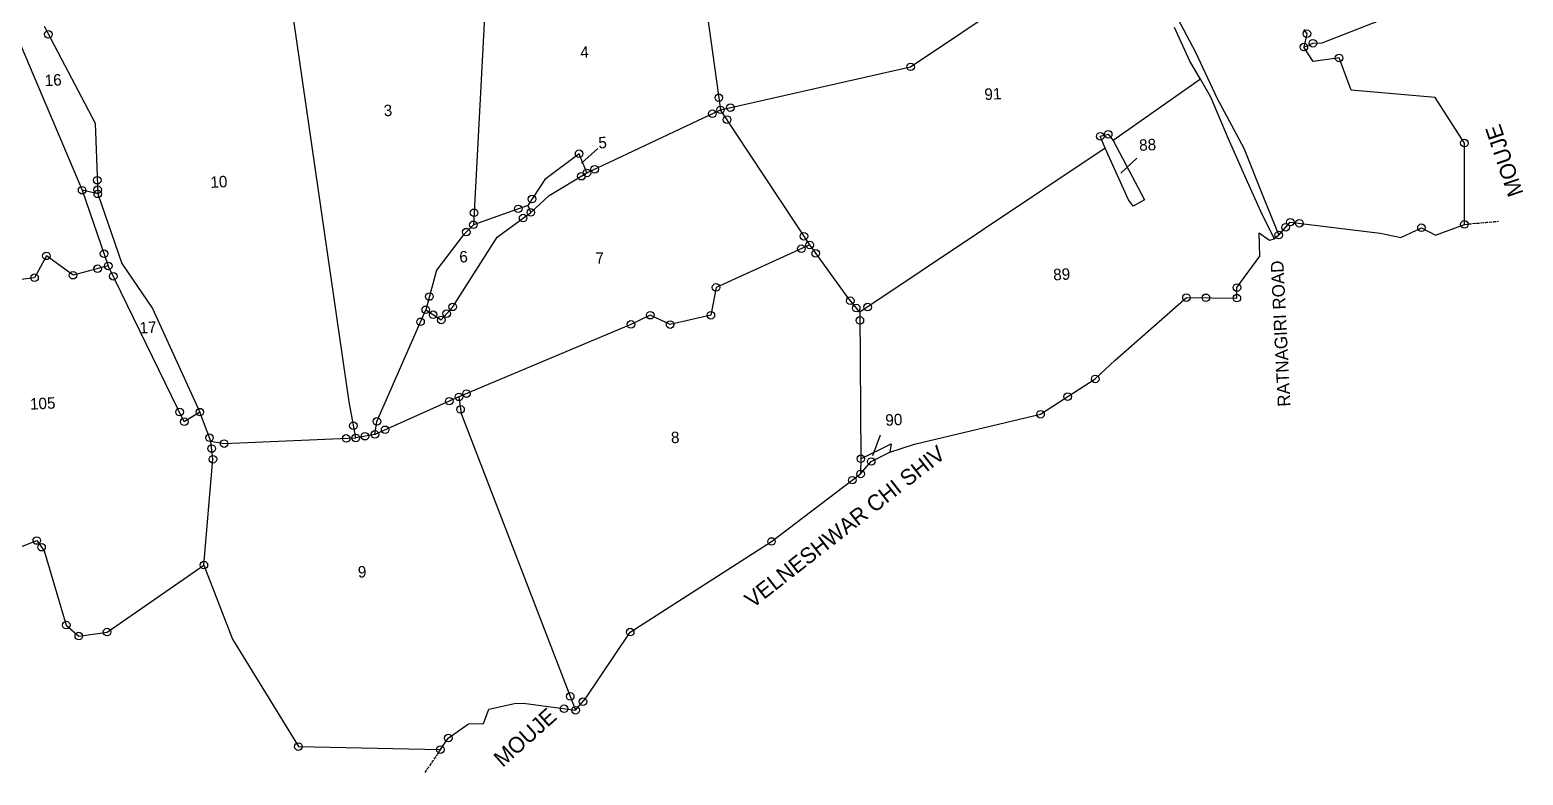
# Model space of a CAD drawing. Header units: metres. Extents: x 307107 to 311438, y 1924010 to 1927669.
# Drawn here: x 308797 to 311125, y 1924010 to 1925171 of the extents above; entities that cross this region are included whole.
import ezdxf

# ---------------------------------------------------------------- set-up
doc = ezdxf.new("R2010")
doc.units = ezdxf.units.M
doc.linetypes.add('DIVIDE', pattern=[1.25, 0.5, -0.25, 0, -0.25, 0, -0.25])
for name, color, linetype in [('OFF', 1, 'Continuous'), ('POLY_PARCEL', 6, 'Continuous'), ('POLY_ROAD', 30, 'Continuous'), ('TEXT_MAPOUT', 7, 'Continuous'), ('TEXT_PARCEL', 7, 'Continuous'), ('V_BOUND_LINE', 7, 'Continuous'), ('V_DIVIDE_LINE', 7, 'DIVIDE')]:
    doc.layers.add(name, color=color, linetype=linetype)
doc.styles.add('TEXT_MAP', font='')
doc.styles.get('TEXT_MAP').set_extended_font_data('Kruti Dev 050')
doc.dimstyles.get("Standard").update_dxf_attribs({"dimtxt": 0.18, "dimasz": 0.18, "dimexe": 0.18, "dimexo": 0.0625, "dimgap": 0.09, "dimtad": 0, "dimtih": 1, "dimtoh": 1, "dimdec": 4, "dimzin": 0, "dimdsep": 46, "dimtxsty": 'Standard', "dimcen": 0.09, "dimadec": 0, "dimazin": 0, "dimtfac": 1, "dimtdec": 4, "dimtofl": 0, "dimtmove": 0, "dimatfit": 3, "dimfxl": 1, "dimtolj": 1, "dimtzin": 0, "dimarcsym": 0})

msp = doc.modelspace()

# ---------------------------------------------------------------- linework, layer by layer
for centre in [(308825.6, 1925164.4), (310787.8, 1925165.4), (310783.1, 1925144.6), (310797.3, 1925150.5), (310170, 1925113.8), (310838, 1925127.7), (309870.9, 1925065.6), (309873.5, 1925046.8), (309889, 1925050.3), (309860.8, 1925040.8), (309883.7, 1925031.5), (310465.6, 1925005.7), (310478, 1925008.8), (309653.1, 1924978.5), (311033.4, 1924995), (309677.4, 1924954.3), (308901.8, 1924937.2), (309656.6, 1924943.4), (309665.2, 1924948.5), (308878.2, 1924921.6), (308902.4, 1924922.4), (308902.6, 1924915.9), (309579.6, 1924907.8), (309489.3, 1924886.4), (309558.2, 1924892.6), (309577.8, 1924887), (309488.3, 1924867.7), (309565.8, 1924878.3), (310754.7, 1924863.8), (310761.9, 1924871.8), (310776.1, 1924870.1), (310966.4, 1924863.1), (311033.4, 1924868.4), (309477.1, 1924856.3), (310003.6, 1924849.9), (310012.6, 1924836.3), (310743.9, 1924851.7), (308822.5, 1924819.3), (308912.4, 1924822.7), (309999.7, 1924830.4), (310022.1, 1924823.1), (308864.1, 1924789.2), (308902.4, 1924799.3), (308918.9, 1924803.7), (308926.8, 1924787.6), (308804, 1924785.2), (309866.6, 1924770.2), (310678.7, 1924769.8), (309419.6, 1924756), (310075.8, 1924749.4), (310600, 1924754.3), (310630.3, 1924754), (310678.6, 1924753.6), (309414, 1924735.3), (309425.5, 1924727.7), (309438.2, 1924719.5), (309446.7, 1924729.3), (309456, 1924739.9), (309764, 1924726.9), (309858.5, 1924726.8), (310085.1, 1924738.1), (310090.8, 1924718.8), (310102.9, 1924739.5), (309405.8, 1924716.6), (309733.9, 1924712.6), (309795, 1924712.3), (310457.8, 1924627.6), (309477.5, 1924604.7), (309450.7, 1924593), (309465.7, 1924599.7), (309468.2, 1924580.2), (310414.9, 1924600), (309030.1, 1924576.1), (309037.5, 1924560.9), (309061.7, 1924575.9), (309301.2, 1924554.7), (309337.8, 1924561.5), (310372.5, 1924572.6), (309076.8, 1924536.1), (309289.9, 1924535), (309304.7, 1924535.6), (309319.2, 1924538.4), (309334.8, 1924541.3), (309350.6, 1924548.4), (309080.2, 1924519.2), (309099.6, 1924526.8), (309082.2, 1924502.5), (310092.3, 1924503.3), (310108.5, 1924499), (310079, 1924469.9), (310091.9, 1924479.6), (308807.5, 1924375.9), (309953, 1924374.4), (308814.9, 1924365.5), (309068, 1924337.6), (308853.5, 1924244.2), (308917, 1924233.3), (309732.7, 1924233.3), (308873, 1924227.1), (309629.7, 1924113.9), (309639.2, 1924133.1), (309659, 1924124.7), (309647.6, 1924111.5), (309449, 1924068.1), (309215.3, 1924054.9), (309436.8, 1924050.1)]:
    msp.add_circle(centre, 5.89)
at = {"layer": 'OFF'}
msp.add_line((310743.9, 1924851.7), (310737.3, 1924845.7), dxfattribs=at)
at = {"layer": 'POLY_PARCEL'}
for p, q in [((310170, 1925113.8), (310501.8, 1925336.1)), ((309294.6, 1924591.8), (309197.5, 1925262)), ((309510.1, 1925273), (309488.3, 1924867.7)), ((309847.8, 1925230), (309873.5, 1925046.8)), ((308818.8, 1925177.3), (308898.5, 1925025.8)), ((310783.2, 1925172.2), (310787.8, 1925165.4)), ((308782.7, 1925147.1), (308878.2, 1924921.6)), ((310787.8, 1925165.4), (310783.1, 1925144.6)), ((309873.5, 1925046.8), (310170, 1925113.8)), ((310622, 1925094.6), (310485.5, 1924999.3)), ((309665.2, 1924948.5), (309873.5, 1925046.8)), ((310012.6, 1924836.3), (309873.5, 1925046.8)), ((308898.5, 1925025.8), (308902.6, 1924915.9)), ((310465.6, 1925005.7), (310478, 1925008.8)), ((310473.3, 1924987), (310465.6, 1925005.7)), ((310478, 1925008.8), (310485.5, 1924999.3)), ((310473.3, 1924987), (310090.7, 1924731.4)), ((310509.4, 1924906.6), (310473.3, 1924987)), ((310485.5, 1924999.3), (310534.8, 1924906.6)), ((309653.1, 1924978.5), (309599.5, 1924938.2)), ((309665.2, 1924948.5), (309653.1, 1924978.5)), ((309599.5, 1924938.2), (309573.2, 1924898)), ((309606.3, 1924913.4), (309665.2, 1924948.5)), ((308902.6, 1924915.9), (308878.2, 1924921.6)), ((308878.2, 1924921.6), (308918.9, 1924803.7)), ((308902.6, 1924915.9), (308940.3, 1924807.6)), ((309577.8, 1924887), (309606.3, 1924913.4)), ((309573.2, 1924898), (309488.3, 1924867.7)), ((309525.1, 1924848.6), (309577.8, 1924887)), ((309573.2, 1924898), (309577.8, 1924887)), ((310516.9, 1924896.6), (310509.4, 1924906.6)), ((310534.8, 1924906.6), (310516.9, 1924896.6)), ((309488.3, 1924867.7), (309472.5, 1924851.5)), ((309472.5, 1924851.5), (309430.7, 1924797.1)), ((309456, 1924739.9), (309525.1, 1924848.6)), ((308822.5, 1924819.3), (308804, 1924785.2)), ((308864.1, 1924789.2), (308822.5, 1924819.3)), ((310012.6, 1924836.3), (309866.6, 1924770.2)), ((310071.8, 1924754.3), (310012.6, 1924836.3)), ((308918.9, 1924803.7), (308864.1, 1924789.2)), ((309037.5, 1924560.9), (308918.9, 1924803.7)), ((308940.3, 1924807.6), (308987.9, 1924737.2)), ((309430.7, 1924797.1), (309414, 1924735.3)), ((308804, 1924785.2), (308758.4, 1924779.5)), ((309866.6, 1924770.2), (309858.5, 1924726.8)), ((310090.7, 1924731.4), (310071.8, 1924754.3)), ((308987.9, 1924737.2), (309061.7, 1924575.9)), ((309337.8, 1924561.5), (309414, 1924735.3)), ((309414, 1924735.3), (309438.2, 1924719.5)), ((309438.2, 1924719.5), (309456, 1924739.9)), ((309764, 1924726.9), (309733.9, 1924712.6)), ((309795, 1924712.3), (309764, 1924726.9)), ((309858.5, 1924726.8), (309795, 1924712.3)), ((310090.7, 1924731.4), (310092.3, 1924503.3)), ((309733.9, 1924712.6), (309465.7, 1924599.7)), ((309304.7, 1924535.6), (309294.6, 1924591.8)), ((309465.7, 1924599.7), (309334.8, 1924541.3)), ((309465.7, 1924599.7), (309469, 1924574)), ((309061.7, 1924575.9), (309037.5, 1924560.9)), ((309078.9, 1924530.7), (309061.7, 1924575.9)), ((309334.8, 1924541.3), (309337.8, 1924561.5)), ((309469, 1924574), (309647.6, 1924111.5)), ((309334.8, 1924541.3), (309304.7, 1924535.6)), ((309078.9, 1924530.7), (309099.6, 1924526.8)), ((309082.2, 1924502.5), (309078.9, 1924530.7)), ((309099.6, 1924526.8), (309304.7, 1924535.6)), ((310092.3, 1924503.3), (310139.4, 1924526.4)), ((310139.4, 1924526.4), (310137.4, 1924513.6)), ((309068, 1924337.6), (309082.2, 1924502.5)), ((310092.3, 1924503.3), (310091.9, 1924479.6))]:
    msp.add_line(p, q, dxfattribs=at)
at = {"layer": 'POLY_ROAD'}
for p, q in [((310572.3, 1925215.1), (310613.9, 1925136.8)), ((310605.4, 1925122.5), (310581.2, 1925174.9)), ((310622, 1925094.6), (310605.4, 1925122.5)), ((310613.9, 1925136.8), (310647.5, 1925065.3)), ((310637.9, 1925066.6), (310622, 1925094.6)), ((310665.1, 1925002.5), (310637.9, 1925066.6)), ((310647.5, 1925065.3), (310689.6, 1924987.1)), ((310692.9, 1924939.5), (310665.1, 1925002.5)), ((310689.6, 1924987.1), (310719.9, 1924910)), ((310717.9, 1924883.6), (310692.9, 1924939.5)), ((310719.9, 1924910), (310743.9, 1924851.7)), ((310737.3, 1924845.7), (310717.9, 1924883.6))]:
    msp.add_line(p, q, dxfattribs=at)
at = {"layer": 'V_BOUND_LINE'}
for p, q in [((310811.8, 1925151.4), (311083.9, 1925257.7)), ((310783.1, 1925144.6), (310797.3, 1925150.5)), ((310797.8, 1925122.1), (310783.1, 1925144.6)), ((310797.3, 1925150.5), (310811.8, 1925151.4)), ((310838, 1925127.7), (310797.8, 1925122.1)), ((310857, 1925077.4), (310838, 1925127.7)), ((310987.7, 1925065.8), (310857, 1925077.4)), ((311033.4, 1924995), (310987.7, 1925065.8)), ((311033.4, 1924868.4), (311033.4, 1924995)), ((310743.9, 1924851.7), (310761.9, 1924871.8)), ((310761.9, 1924871.8), (310902, 1924854.5)), ((310988.3, 1924851.7), (311033.4, 1924868.4)), ((310714.5, 1924818.9), (310713.6, 1924855.2)), ((310713.6, 1924855.2), (310729.6, 1924844)), ((310729.6, 1924844), (310737.3, 1924845.7)), ((310902, 1924854.5), (310934.4, 1924848.1)), ((310934.4, 1924848.1), (310966.4, 1924863.1)), ((310966.4, 1924863.1), (310988.3, 1924851.7)), ((310678.7, 1924769.8), (310714.5, 1924818.9)), ((310488.8, 1924656.6), (310600, 1924754.3)), ((310600, 1924754.3), (310678.6, 1924753.6)), ((310678.6, 1924753.6), (310678.7, 1924769.8)), ((310457.8, 1924627.6), (310488.8, 1924656.6)), ((310407.8, 1924595.4), (310457.8, 1924627.6)), ((310372.5, 1924572.6), (310407.8, 1924595.4)), ((310176.2, 1924526.2), (310372.5, 1924572.6)), ((310137.4, 1924513.6), (310176.2, 1924526.2)), ((310091.9, 1924479.6), (310108.5, 1924499)), ((310108.5, 1924499), (310137.4, 1924513.6)), ((309953, 1924374.4), (310091.9, 1924479.6)), ((308635, 1924306.9), (308807.5, 1924375.9)), ((308807.5, 1924375.9), (308819, 1924359.7)), ((309732.7, 1924233.3), (309953, 1924374.4)), ((308819, 1924359.7), (308853.5, 1924244.2)), ((308917, 1924233.3), (309068, 1924337.6)), ((309068, 1924337.6), (309112.8, 1924222)), ((308853.5, 1924244.2), (308873, 1924227.1)), ((308873, 1924227.1), (308917, 1924233.3)), ((309112.8, 1924222), (309215.3, 1924054.9)), ((309663.8, 1924130.4), (309732.7, 1924233.3)), ((309512.5, 1924113.1), (309552.1, 1924122.1)), ((309552.1, 1924122.1), (309566.5, 1924122.6)), ((309566.5, 1924122.6), (309647.6, 1924111.5)), ((309647.6, 1924111.5), (309663.8, 1924130.4)), ((309504.1, 1924091), (309512.5, 1924113.1)), ((309449, 1924068.1), (309480.6, 1924090.1)), ((309480.6, 1924090.1), (309504.1, 1924091)), ((309215.3, 1924054.9), (309436.8, 1924050.1)), ((309436.8, 1924050.1), (309449, 1924068.1))]:
    msp.add_line(p, q, dxfattribs=at)
at = {"layer": 'V_DIVIDE_LINE', "ltscale": 10}
for p, q in [((311033.4, 1924868.4), (311086.8, 1924873.3)), ((309436.8, 1924050.1), (309409.7, 1924010.5))]:
    msp.add_line(p, q, dxfattribs=at)

# ---------------------------------------------------------------- texts
at = {"layer": 'TEXT_MAPOUT'}
for s, height, rotation, p in [('MOUJE', 24.73, 108.6228, (311125.8, 1924916.7)), ('RATNAGIRI ROAD', 19.785, 92.8535, (310762.3, 1924584.9)), ('VELNESHWAR CHI SHIV', 24.732, 38.0385, (309923.7, 1924269.6)), ('MOUJE', 24.73, 41.8106, (309533.8, 1924021.7))]:
    msp.add_text(s, height=height, rotation=rotation, dxfattribs=at).set_placement(p)
at = {"layer": 'TEXT_PARCEL', "style": 'TEXT_MAP'}
for s, height, p in [('4', 17.8, (309655.3, 1925127.7)), ('16', 17.81, (308820.2, 1925083.6)), ('3', 17.8, (309348.9, 1925036.7)), ('5', 17.8, (309683.5, 1924986.6)), ('88', 17.81, (310526.7, 1924982.8)), ('10', 17.81, (309078.6, 1924925.1)), ('6', 17.8, (309466.7, 1924808.8)), ('7', 17.8, (309679.1, 1924806.7)), ('89', 17.81, (310392.7, 1924781.1)), ('17', 17.81, (308968.1, 1924698.3)), ('105', 17.81, (308797.3, 1924579.6)), ('90', 17.81, (310131, 1924554.5)), ('8', 17.8, (309796.7, 1924527.3)), ('9', 17.8, (309308.5, 1924318))]:
    msp.add_text(s, height=height, rotation=2.8535, dxfattribs=at).set_placement(p)
at = {"layer": 'TEXT_PARCEL', "ltscale": 10, "style": 'TEXT_MAP'}
msp.add_text('91', height=17.81, rotation=2.8535, dxfattribs=at).set_placement((310285.4, 1925062.1))

# ---------------------------------------------------------------- leaders
for points in [[(309682, 1924986.6), (309656.6, 1924963.7)], [(310522.6, 1924971.5), (310497.5, 1924948.3)], [(310122.2, 1924539.8), (310110.5, 1924507.6)]]:
    msp.add_leader(points, dimstyle='Standard', override={"dimtxt": 2.5, "dimasz": 2.5, "dimexe": 1.25, "dimexo": 0.625, "dimgap": 0.625, "dimtad": 1, "dimtih": 0, "dimtoh": 0, "dimzin": 8, "dimcen": 2.5, "dimtofl": 1})

doc.saveas('drawing.dxf')
